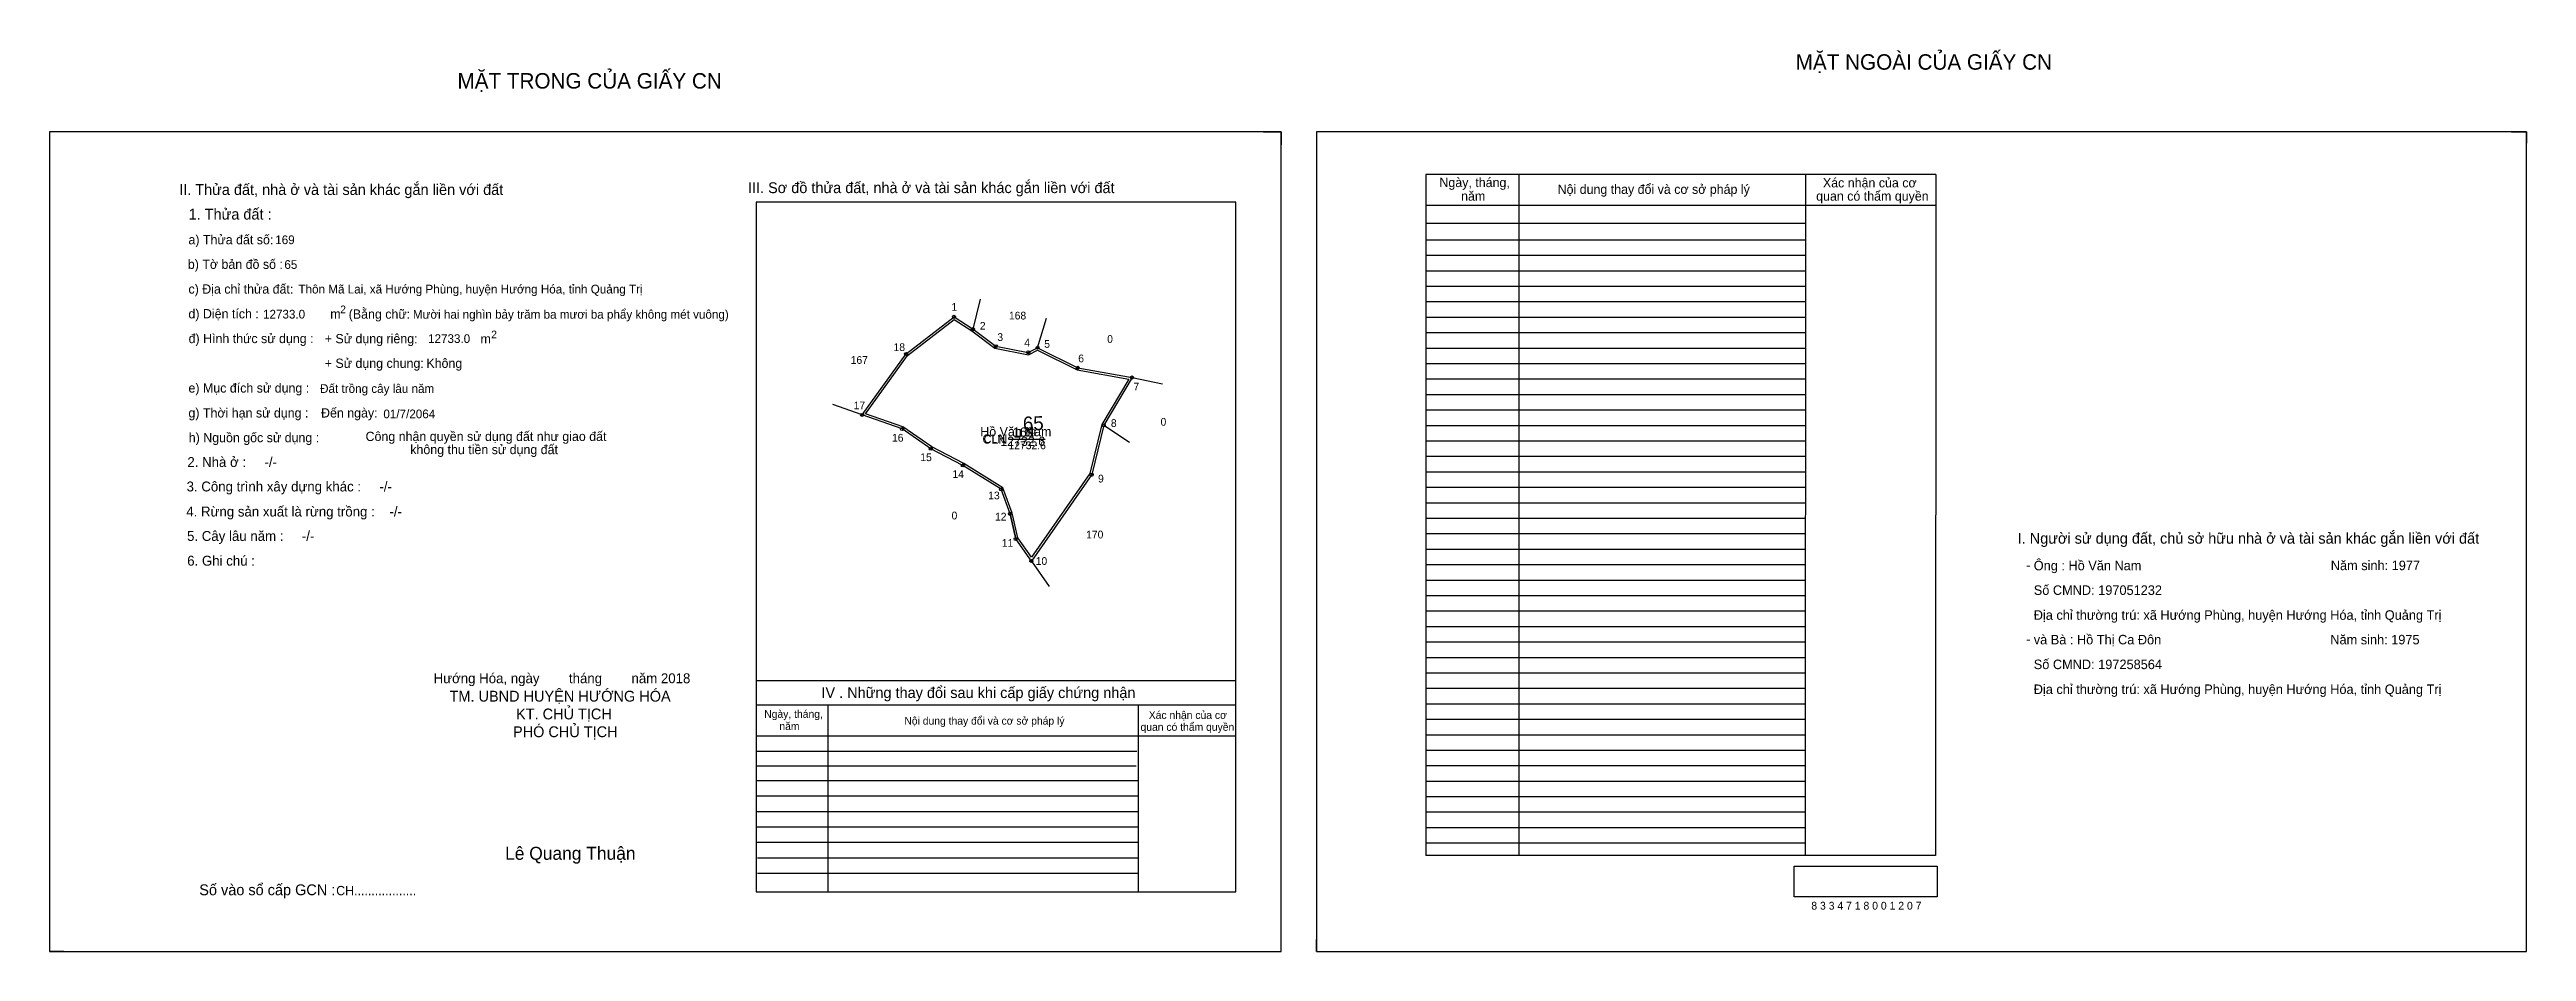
# Model space of a CAD drawing. Extents: x 531981 to 535492, y 1846858 to 1847530.
# Drawn here: x 533890 to 535492, y 1846947 to 1847530 of the extents above.
import ezdxf

# ---------------------------------------------------------------- set-up
doc = ezdxf.new("R2010")
doc.units = 0
for name, color, linetype in [('Default', 7, 'Continuous'), ('Level 10', 7, 'Continuous'), ('Level 11', 7, 'Continuous'), ('Level 13', 7, 'Continuous'), ('Level 2', 7, 'Continuous'), ('Level 27', 7, 'Continuous'), ('Level 3', 7, 'Continuous'), ('Level 36', 7, 'Continuous'), ('Level 4', 7, 'Continuous'), ('Level 5', 7, 'Continuous'), ('Level 55', 7, 'Continuous'), ('Level 6', 7, 'Continuous'), ('Level 7', 7, 'Continuous'), ('Level 8', 7, 'Continuous'), ('Level 9', 7, 'Continuous')]:
    doc.layers.add(name, color=color, linetype=linetype)

msp = doc.modelspace()

# ---------------------------------------------------------------- linework, layer by layer
at = {"layer": 'Level 10'}
for p, q in [((534675.1, 1847476.6), (534686.5, 1847476.6)), ((534686.5, 1847476.6), (534686.5, 1847468.2)), ((535481.9, 1847476.6), (535491.5, 1847476.6)), ((535491.5, 1847476.6), (535491.5, 1847469.2)), ((534415.6, 1847293.6), (534444, 1847333)), ((534555, 1847324), (534590.1, 1847317.8)), ((534590.1, 1847317.8), (534571.8, 1847286.9)), ((534480.7, 1847260.9), (534460, 1847271.7)), ((534505.4, 1847245.5), (534480.7, 1847260.9)), ((534511.2, 1847229.6), (534514.9, 1847213.4)), ((534525, 1847199.1), (534514.9, 1847213.4)), ((533890.3, 1846954.4), (533890.3, 1846946.6)), ((534709.3, 1846946.6), (534709.3, 1846954.4)), ((533899.5, 1846946.6), (533890.3, 1846946.6)), ((534709.3, 1846946.6), (534716.3, 1846946.6))]:
    msp.add_line(p, q, dxfattribs=at)
for points in [[(533890.3, 1846946.6), (534686.5, 1846946.6), (534686.5, 1847476.6), (533890.3, 1847476.6)], [(534709.3, 1846946.6), (535491.5, 1846946.6), (535491.5, 1847476.6), (534709.3, 1847476.6)], [(534590.1, 1847317.8), (534571.8, 1847286.9), (534564, 1847255), (534525, 1847199.1), (534514.9, 1847213.4), (534511.2, 1847229.6), (534505.4, 1847245.5), (534480.7, 1847260.9), (534460, 1847271.7), (534441.4, 1847284.5), (534415.6, 1847293.6), (534444, 1847333), (534475, 1847357), (534487.3, 1847349), (534502, 1847338), (534523, 1847334), (534529, 1847337), (534555, 1847324)], [(534587.9, 1847316.7), (534570.5, 1847287.4), (534562.7, 1847255.6), (534525, 1847201.5), (534516.2, 1847214), (534512.5, 1847230), (534506.6, 1847246.4), (534481.4, 1847262.1), (534460.7, 1847272.9), (534442, 1847285.8), (534417.8, 1847294.3), (534445, 1847332), (534475.1, 1847355.3), (534486.5, 1847347.9), (534501.4, 1847336.7), (534523.2, 1847332.5), (534529, 1847335.4), (534554.6, 1847322.7)]]:
    msp.add_lwpolyline(points, close=True, dxfattribs=at)
at = {"layer": 'Level 11'}
for centre in [(534475, 1847357), (534487.3, 1847349), (534502, 1847338), (534529, 1847337), (534444, 1847333), (534523, 1847334), (534555, 1847324), (534590.1, 1847317.8), (534590.1, 1847317.8), (534415.6, 1847293.6), (534441.4, 1847284.5), (534460, 1847271.7), (534571.8, 1847286.9), (534480.7, 1847260.9), (534505.4, 1847245.5), (534564, 1847255), (534511.2, 1847229.6), (534514.9, 1847213.4), (534525, 1847199.1)]:
    msp.add_circle(centre, 1, dxfattribs=at)
at = {"layer": 'Level 13'}
msp.add_line((534510.9, 1847278), (534528.8, 1847278), dxfattribs=at)
at = {"layer": 'Level 27'}
for p, q in [((534487.3, 1847349), (534492.1, 1847368.4)), ((534529, 1847337), (534534.8, 1847356.1)), ((534590.1, 1847317.8), (534609.7, 1847313.6)), ((534415.6, 1847293.6), (534396.7, 1847300.3)), ((534571.8, 1847286.9), (534588.5, 1847275.9)), ((534525, 1847199.1), (534536.4, 1847182.7))]:
    msp.add_line(p, q, dxfattribs=at)
at = {"layer": 'Level 6'}
msp.add_lwpolyline([(535018.2, 1847001.7), (535110.6, 1847001.7), (535110.6, 1846981.9), (535018.2, 1846981.9)], close=True, dxfattribs=at)
at = {"layer": 'Level 7'}
for p, q in [((535025.3, 1847406.6), (534780.1, 1847406.6)), ((535025.3, 1847396.6), (534780.1, 1847396.6)), ((535025.3, 1847386.6), (534780.1, 1847386.6)), ((535025.3, 1847376.6), (534780.1, 1847376.6)), ((535025.3, 1847366.6), (534780.1, 1847366.6)), ((535025.3, 1847356.6), (534780.1, 1847356.6)), ((535025.3, 1847346.6), (534780.1, 1847346.6)), ((535025.3, 1847336.6), (534780.1, 1847336.6)), ((535025.3, 1847326.6), (534780.1, 1847326.6)), ((535025.3, 1847316.6), (534780.1, 1847316.6)), ((535025.3, 1847306.6), (534780.1, 1847306.6)), ((535025.3, 1847296.6), (534780.1, 1847296.6)), ((535025.3, 1847286.6), (534780.1, 1847286.6)), ((535025.3, 1847276.6), (534780.1, 1847276.6)), ((535025.3, 1847266.6), (534780.1, 1847266.6)), ((535025.3, 1847256.6), (534780.1, 1847256.6)), ((535025.3, 1847246.6), (534780.1, 1847246.6)), ((535025.3, 1847236.6), (534780.1, 1847236.6)), ((535025.3, 1847226.6), (534780.1, 1847226.6)), ((535025.3, 1847216.6), (534780.1, 1847216.6)), ((535025.3, 1847206.6), (534780.1, 1847206.6)), ((535025.3, 1847196.6), (534780.1, 1847196.6)), ((535025.3, 1847186.6), (534780.1, 1847186.6)), ((535025.3, 1847176.6), (534780.1, 1847176.6)), ((535025.3, 1847166.6), (534780.1, 1847166.6)), ((535025.3, 1847156.6), (534780.1, 1847156.6)), ((535025.3, 1847146.6), (534780.1, 1847146.6)), ((535025.3, 1847136.6), (534780.1, 1847136.6)), ((535025.3, 1847126.6), (534780.1, 1847126.6)), ((535025.3, 1847116.6), (534780.1, 1847116.6)), ((535025.3, 1847106.6), (534780.1, 1847106.6)), ((535025.3, 1847096.6), (534780.1, 1847096.6)), ((535025.3, 1847086.6), (534780.1, 1847086.6)), ((534593.2, 1847075.9), (534347.1, 1847075.9)), ((534592.8, 1847066.5), (534347.1, 1847066.5)), ((535025.3, 1847076.6), (534780.1, 1847076.6)), ((535025.3, 1847066.6), (534780.1, 1847066.6)), ((534594.1, 1847057), (534347.1, 1847057)), ((535025.3, 1847056.6), (534780.1, 1847056.6)), ((534594.1, 1847047), (534347.1, 1847047)), ((534594.1, 1847037), (534347.1, 1847037)), ((535025.3, 1847046.6), (534780.1, 1847046.6)), ((535025.3, 1847036.6), (534780.1, 1847036.6)), ((534594.1, 1847027), (534347.1, 1847027)), ((534594.1, 1847017), (534347.1, 1847017)), ((535025.3, 1847026.6), (534780.1, 1847026.6)), ((535025.3, 1847016.6), (534780.1, 1847016.6)), ((534594.1, 1847007), (534347.9, 1847007)), ((534594.1, 1846997), (534347.9, 1846997))]:
    msp.add_line(p, q, dxfattribs=at)
at = {"layer": 'Level 8'}
for p, q in [((535109.7, 1847449.1), (534780.1, 1847449.1)), ((534780.1, 1847449.1), (534780.1, 1847008.6)), ((534840.1, 1847449.1), (534840.1, 1847008.6)), ((535025.4, 1847448.9), (535025.3, 1847008.6)), ((535109.7, 1847449.1), (535109.5, 1847008.6)), ((534657.1, 1847431.2), (534347.1, 1847431.2)), ((534347.1, 1847431.2), (534347.1, 1846985.2)), ((534657.1, 1846985.2), (534657.1, 1847431.2)), ((535109.7, 1847429.1), (534780.1, 1847429.1)), ((535025.3, 1847417.3), (534780.1, 1847417.3)), ((534657.1, 1847121.6), (534347.1, 1847121.6)), ((534657.1, 1847105.9), (534347.1, 1847105.9)), ((534393.4, 1847105.9), (534393.4, 1846985.2)), ((534594.1, 1847105.9), (534594.1, 1846985.2)), ((534657.1, 1847085.9), (534347.1, 1847085.9)), ((535109.5, 1847008.6), (534780.1, 1847008.6)), ((534347.1, 1846985.2), (534657.1, 1846985.2))]:
    msp.add_line(p, q, dxfattribs=at)
at = {"layer": 'Level 9'}
msp.add_line((534510.2, 1847278), (534533.9, 1847278), dxfattribs=at)

# ---------------------------------------------------------------- texts
at = {"layer": 'Default'}
for s, p in [('e) Mục đích sử dụng :', (533980.1, 1847308)), ('g) Thời hạn sử dụng :', (533980.1, 1847291.9)), ('Đến ngày:', (534065.8, 1847291.9)), ('h) Nguồn gốc sử dụng :', (533980.3, 1847275.9)), ('Công nhận quyền sử dụng đất như giao đất', (534094.6, 1847276.7)), ('không thu tiền sử dụng đất', (534123.5, 1847268.2))]:
    msp.add_text(s, height=6, dxfattribs=at).set_placement(p)
at = {"layer": 'Level 13'}
for s, p in [('CLN', (534494.3, 1847275.5)), ('12732.6', (534510.2, 1847271.4)), ('169', (534516.7, 1847279.6))]:
    msp.add_text(s, height=5, dxfattribs=at).set_placement(p)
at = {"layer": 'Level 2'}
msp.add_text('Hồ Văn Nam', height=6, dxfattribs=at).set_placement((534492, 1847279.8))
at = {"layer": 'Level 3'}
msp.add_text('CLN', height=6, dxfattribs=at).set_placement((534493.4, 1847275))
at = {"layer": 'Level 36'}
for s, p in [('168', (534510.5, 1847355.3)), ('0', (534574, 1847340.2)), ('167', (534408.2, 1847326.6)), ('0', (534608.5, 1847286.6)), ('0', (534473.4, 1847226)), ('170', (534560.4, 1847213.7))]:
    msp.add_text(s, height=5, dxfattribs=at).set_placement(p)
at = {"layer": 'Level 4'}
msp.add_text('169', height=6, dxfattribs=at).set_placement((534513.1, 1847279.5))
at = {"layer": 'Level 5'}
msp.add_text('12732.6', height=6, dxfattribs=at).set_placement((534504.9, 1847273.5))
at = {"layer": 'Level 55'}
for s, height, p in [('167', 0.22, (534474.8, 1847356.8)), ('1', 0.8, (534474.8, 1847357)), ('2', 0.8, (534487.1, 1847349)), ('167', 0.22, (534487.1, 1847348.8)), ('168', 0.22, (534487.1, 1847348.8)), ('3', 0.8, (534501.8, 1847338)), ('168', 0.22, (534501.8, 1847337.8)), ('5', 0.8, (534528.7, 1847337)), ('168', 0.22, (534528.8, 1847336.8)), ('0', 0.22, (534528.9, 1847336.8)), ('0', 0.22, (534528.9, 1847336.8)), ('18', 0.8, (534443.4, 1847333)), ('167', 0.22, (534443.8, 1847332.8)), ('4', 0.8, (534522.7, 1847334)), ('168', 0.22, (534522.8, 1847333.8)), ('6', 0.8, (534554.7, 1847324)), ('0', 0.22, (534554.9, 1847323.8)), ('0', 0.22, (534554.9, 1847323.8)), ('7', 0.8, (534589.8, 1847317.8)), ('0', 0.22, (534590, 1847317.5)), ('0', 0.22, (534590, 1847317.5)), ('0', 0.22, (534590, 1847317.5)), ('0', 0.22, (534590, 1847317.5)), ('17', 0.8, (534415, 1847293.6)), ('167', 0.22, (534415.3, 1847293.4)), ('0', 0.22, (534415.5, 1847293.4)), ('16', 0.8, (534440.8, 1847284.5)), ('0', 0.22, (534441.3, 1847284.3)), ('15', 0.8, (534459.4, 1847271.7)), ('8', 0.8, (534571.5, 1847286.9)), ('170', 0.22, (534571.5, 1847286.7)), ('0', 0.22, (534571.7, 1847286.7)), ('0', 0.22, (534571.7, 1847286.7)), ('0', 0.22, (534459.9, 1847271.5)), ('14', 0.8, (534480.2, 1847260.9)), ('0', 0.22, (534480.7, 1847260.7)), ('13', 0.8, (534504.9, 1847245.5)), ('0', 0.22, (534505.3, 1847245.3)), ('9', 0.8, (534563.7, 1847255)), ('170', 0.22, (534563.8, 1847254.8)), ('12', 0.8, (534510.6, 1847229.6)), ('0', 0.22, (534511.1, 1847229.4)), ('11', 0.8, (534514.4, 1847213.4)), ('0', 0.22, (534514.9, 1847213.2)), ('10', 0.8, (534524.4, 1847199.1)), ('170', 0.22, (534524.7, 1847198.8)), ('0', 0.22, (534524.9, 1847198.8))]:
    msp.add_text(s, height=height, dxfattribs=at).set_placement(p)
at = {"layer": 'Level 6'}
for s, height, p in [('169', 5.63, (534036.2, 1847404)), ('65', 5.63, (534042.1, 1847388)), ('Thôn Mã Lai, xã Hướng Phùng, huyện Hướng Hóa, tỉnh Quảng Trị', 5.64, (534051.2, 1847372.1)), ('12733.0', 5.63, (534028.3, 1847355.9)), ('Mười hai nghìn bảy trăm ba mươi ba phẩy không mét vuông)', 5.632, (534125.2, 1847355.8)), ('12733.0', 5.63, (534135, 1847340.1)), ('Đất trồng cây lâu năm', 5.64, (534065.2, 1847307.8)), ('01/7/2064', 5.64, (534106.1, 1847291.4)), ('Ông : Hồ Văn Nam', 6.16, (535173, 1847193.1)), ('Năm sinh: 1977', 6.16, (535365, 1847193.2)), ('Số CMND: 197051232', 6.16, (535173, 1847177.2)), ('Địa chỉ thường trú: xã Hướng Phùng, huyện Hướng Hóa, tỉnh Quảng Trị', 6.16, (535173, 1847161.1)), ('và Bà : Hồ Thị Ca Đôn', 6.16, (535173, 1847145.2)), ('Năm sinh: 1975', 6.16, (535364.7, 1847145.2)), ('Số CMND: 197258564', 6.16, (535173, 1847129.2)), ('Địa chỉ thường trú: xã Hướng Phùng, huyện Hướng Hóa, tỉnh Quảng Trị', 6.16, (535173, 1847113.1)), ('8 3 3 4 7 1 8 0 0 1 2 0 7', 5.04, (535029.2, 1846973.7))]:
    msp.add_text(s, height=height, dxfattribs=at).set_placement(p)
at = {"layer": 'Level 7'}
for s, height, p in [('MẶT NGOÀI CỦA GIẤY CN', 10, (535019.1, 1847516.8)), ('MẶT TRONG CỦA GIẤY CN', 10, (534154, 1847504.6)), ('II. Thửa đất, nhà ở và tài sản khác gắn liền với đất', 7, (533974.1, 1847435.8)), ('III. Sơ đồ thửa đất, nhà ở và tài sản khác gắn liền với đất', 7, (534341.8, 1847437)), ('Ngày, tháng,', 6, (534788.8, 1847440.9)), ('năm', 6, (534802.8, 1847432.1)), ('Nội dung thay đổi và cơ sở pháp lý', 6, (534865.2, 1847436.5)), (' quan có thẩm quyền', 6, (535030.1, 1847432.1)), ('Xác nhận của cơ', 6, (535036.7, 1847440.7)), ('1. Thửa đất :', 7, (533980.2, 1847419.9)), ('a) Thửa đất số:', 6, (533980.1, 1847403.9)), ('b) Tờ bản đồ số :', 6, (533979.7, 1847388)), ('c) Địa chỉ thửa đất:', 6, (533980.1, 1847372)), ('d) Diện tích :', 6, (533980.1, 1847356)), ('m', 6, (534071.8, 1847355.9)), ('2', 5, (534078.2, 1847359.3)), ('(Bằng chữ:', 6, (534083.7, 1847355.8)), ('đ) Hình thức sử dụng :', 6, (533980.2, 1847340)), ('+ Sử dụng riêng:', 6, (534068.2, 1847339.9)), ('m', 6, (534168.9, 1847339.8)), ('2', 5, (534175.8, 1847343.1)), ('+ Sử dụng chung:', 6, (534068.2, 1847324)), ('Không', 6, (534133.9, 1847324)), ('2. Nhà ở :     -/-', 6.4, (533979.4, 1847259.9)), ('3. Công trình xây dựng khác :     -/-', 6.4, (533978.9, 1847244.1)), ('4. Rừng sản xuất là rừng trồng :    -/-', 6.4, (533978.7, 1847227.9)), ('5. Cây lâu năm :     -/-', 6.4, (533979.2, 1847212.1)), ('I. Người sử dụng đất, chủ sở hữu nhà ở và tài sản khác gắn liền với đất', 7, (535162.6, 1847210.3)), ('6. Ghi chú :', 6.4, (533979.3, 1847196.1)), ('-', 6.4, (535168, 1847193.3)), ('-', 6.4, (535168, 1847145.4)), ('Hướng Hóa, ngày        tháng        năm 2018', 6.4, (534138.6, 1847120.1)), ('TM. UBND HUYỆN HƯỚNG HÓA', 7, (534148.9, 1847108.2)), ('IV . Những thay đổi sau khi cấp giấy chứng nhận', 7, (534389.3, 1847110.5)), ('KT. CHỦ TỊCH', 7, (534191.9, 1847096.7)), ('Ngày, tháng,', 5, (534352.3, 1847097.7)), ('Nội dung thay đổi và cơ sở pháp lý', 5, (534442.9, 1847093.3)), ('Xác nhận của cơ', 5, (534600.9, 1847097)), ('PHÓ CHỦ TỊCH', 7, (534189.9, 1847085.2)), ('năm', 5, (534362.1, 1847089.8)), (' quan có thẩm quyền', 5, (534593.7, 1847089.3)), ('Lê Quang Thuận', 8.4, (534184.8, 1847005.9)), ('Số vào sổ cấp GCN :', 7, (533987.1, 1846983)), ('CH..................', 6, (534075.6, 1846983))]:
    msp.add_text(s, height=height, dxfattribs=at).set_placement(p)
msp.add_text('65', height=9, rotation=2, dxfattribs=at).set_placement((534519.7, 1847283.4))
at = {"layer": 'Level 9'}
for s, p in [('1', (534473.3, 1847360.9)), ('2', (534491.7, 1847348.7)), ('18', (534435.9, 1847334.9)), ('3', (534503, 1847341.4)), ('4', (534520.4, 1847337.8)), ('5', (534533.3, 1847337)), ('6', (534555.3, 1847327.6)), ('7', (534591, 1847309.4)), ('17', (534410.1, 1847297.2)), ('8', (534576.4, 1847285.8)), ('16', (534434.9, 1847276.3)), ('15', (534453.2, 1847263.7)), ('14', (534474, 1847252.8)), ('13', (534497.1, 1847239)), ('9', (534568.1, 1847249.9)), ('12', (534501.5, 1847225.3)), ('11', (534505.9, 1847208.3)), ('10', (534527.8, 1847196.6))]:
    msp.add_text(s, height=5, dxfattribs=at).set_placement(p)

doc.saveas('drawing.dxf')
